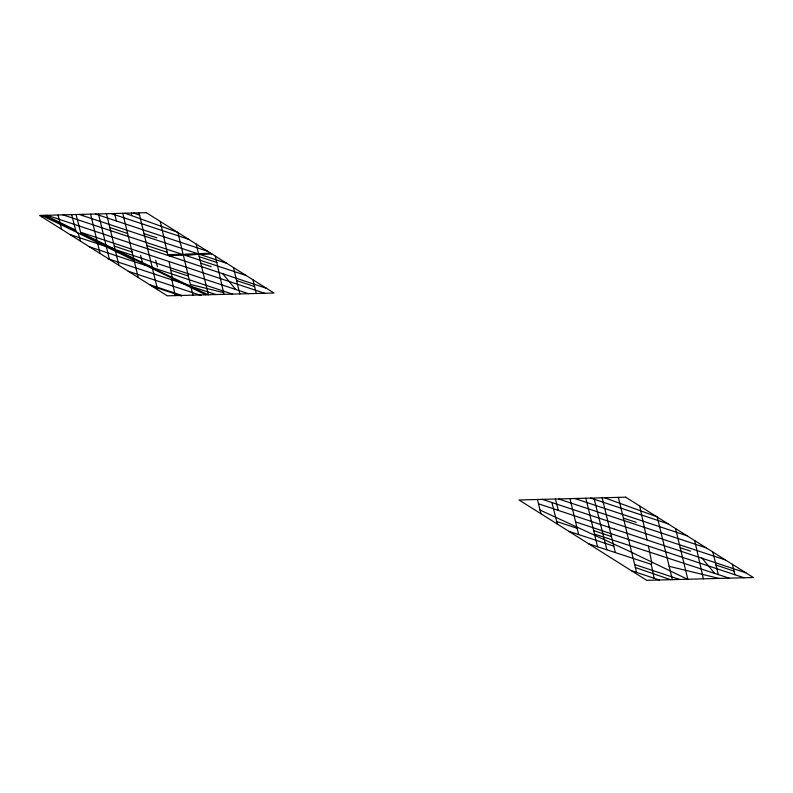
<?xml version="1.0" encoding="UTF-8"?>
<svg xmlns="http://www.w3.org/2000/svg" width="793" height="793" viewBox="0 0 793 793"><rect width="100%" height="100%" fill="white"/><g stroke="black" fill="none" stroke-linecap="round" stroke-linejoin="round"><path stroke-width="1.19" d="M131.549 215.587L131.598 213.059M648.486 546.129L651.767 562.683A26.843 7.583 21.6 0 1 651.529 563.912L651.43 564.011A10.616 2.994 21.6 0 0 651.271 564.398L654.195 578.295M201.283 295.531L128.297 271.265M47.074 215.28L133.333 244.056A17.585 4.966 21.6 0 0 135.107 244.641L169.226 255.871L182.301 254.999L179.872 254.434A41.206 11.637 21.6 0 1 179.337 254.454L167.601 254.593M211.85 253.929L200.014 254.464L226.798 263.335M210.71 253.215L198.508 253.671L196.198 244.075M669.143 566.341L719.221 578.454M190.389 284.459L223.616 292.657M614.496 529.139L745.896 572.833M651.281 564.329L588.803 543.889M199.251 256.744L216.846 262.453M264.723 293.261L80.569 232.23L76.049 214.536M744.112 577.77L575.589 521.933M729.173 578.156L594.492 534.066M62.944 214.863L246.048 275.449M146.913 245.622L166.946 252.184M89.51 246.861L145.922 265.526M149.471 284.588L173.469 292.587A41.355 11.677 21.6 0 0 175.58 293.341L181.736 295.442M542.333 499.372L725.436 559.957M568.898 531.36L613.802 546.149M144.019 233.628L156.855 237.86M107.927 258.696L185.324 284.3A33.544 9.466 21.6 0 1 190.826 286.323L216.093 294.54M623.397 518.136L636.244 522.359M95.348 214.011L207.548 251.222M79.25 214.457L197.725 253.701L185.413 254.186A26.219 7.405 21.6 0 0 184.848 254.216C184.858 256.595 196.357 253.81 198.716 254.523L208.4 294.738M232.488 294.104L153.911 268.034A3.093 0.872 21.6 0 1 153.455 267.836A15.454 4.362 21.6 0 1 152.9 267.568L116.115 249.825L248.427 293.688M574.737 498.519L686.936 535.731M558.579 498.946L706.186 547.844M538.487 503.783L612.721 528.554A17.585 4.966 21.6 0 0 614.496 529.139M111.317 213.595L188.625 239.308M200.807 263.197L211.206 266.656M236.611 280.583L254.603 286.56M114.271 246.108L132.104 252.065M170.971 270.284L188.367 276.063M152.068 286.223L181.656 296.067M590.706 498.103L668.003 523.816M680.196 547.705L690.594 551.155M716 565.082L733.991 571.069M593.66 530.616L611.492 536.564M556.726 521.507L577.126 528.297M634.628 564.497L679.631 579.455M631.456 570.732L659.3 579.99M169.305 255.891L266.507 288.335M109.791 227.502L127.633 233.519M69.893 234.51L115.084 249.488L118.91 265.358M635.362 567.52L670.63 579.693M125.056 213.238L177.117 232.071M604.444 497.736L657.219 516.838L672.355 579.653M133.65 213.01L139.647 215.19M540.043 510.068L627.372 550.322A29.212 8.247 21.6 0 1 628.125 550.659L687.501 579.257M43.476 215.409L74.899 230.327A12.589 3.559 21.6 0 0 75.702 230.505L76.069 231.437A6.79 1.913 21.6 0 0 76.505 231.923L77.892 233.112A4.887 1.378 21.6 0 1 78.309 233.558L80.529 241.201M45.211 215.349L75.246 229.891A2.062 0.585 21.6 0 0 75.682 230.039M205.754 294.808L145.406 265.249A50.227 14.185 21.6 0 1 141.709 263.137L140.787 262.592M41.732 215.438L79.35 233.588A5.977 1.685 21.6 0 1 81.015 234.441L134.116 260.411M114.063 248.824L115.044 249.299L106.47 213.723M115.044 249.299L83.136 233.826A2.865 0.813 21.6 0 0 81.035 233.092M111.773 247.703L112.428 248.021M208.113 294.748L149.917 266.696A40.284 11.37 21.6 0 0 148.093 265.873L146.071 265.001A69.09 19.508 21.6 0 1 141.402 262.87L80.936 233.499M701.884 557.935L714.652 573.428M222.496 273.426L235.699 289.455M82.541 214.348L82.918 215.666M155.696 260.362L157.47 266.745M555.427 499.025L558.331 510.365M140.639 255.366L142.264 261.759M551.938 502.524L557.38 524.114M71.707 214.665L75.702 230.505M594.284 499.293L606.853 549.727M114.896 214.814L116.462 221.069M537.446 499.501L540.945 513.765M58.067 215.012L61.567 229.266M618.371 497.38L636.551 572.427M138.983 212.871L157.599 289.703M732.365 564.319L734.873 574.737M712.857 552.047L718.299 574.618M675.586 528.584L687.789 579.247M602.155 497.796L615.328 552.483M585.858 498.232L597.535 546.704M569.989 498.648L578.632 534.551M252.977 279.81L256.268 293.489M233.469 267.538L239.823 293.916M177.83 232.329L192.967 295.145M122.766 213.297L138.24 277.52M98.471 213.932L109.414 259.38M90.6 214.14L100.077 253.512M647.038 539.864L639.723 506.013M175.233 295.611L171.883 279.899A10.616 2.994 21.6 0 1 172.012 279.542L172.111 279.394A26.843 7.583 21.6 0 0 172.359 278.174L169.097 261.621M694.708 540.618L703.381 578.84M215.319 256.109L223.993 294.332M41.682 215.418L42.019 216.965M160.315 221.495L167.898 255.287A3.628 1.021 21.6 0 0 168.037 255.465M146.308 212.673L39.65 215.478L167.303 295.819L273.962 293.023L146.308 212.673M625.697 497.181L519.038 499.977L646.691 580.327L753.35 577.522L625.697 497.181"/></g></svg>
